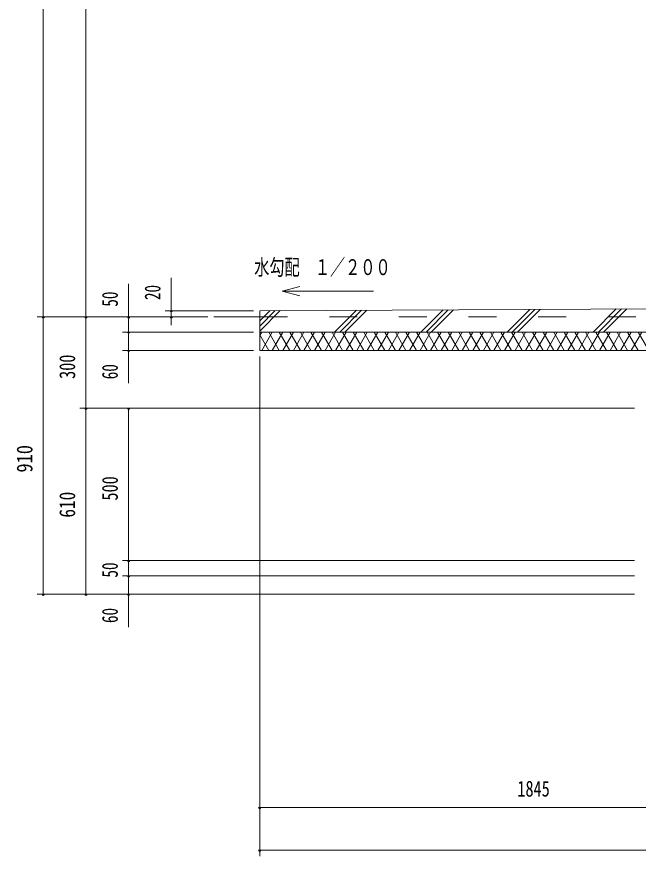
# Model space of a CAD drawing. Units: millimetres, scale not verified. Extents: x -31992 to 32005, y -14700 to 14700.
# Drawn here: x 12006 to 19143, y -4662 to 4979 of the extents above; entities that cross this region are included whole.
import ezdxf
from ezdxf.enums import TextEntityAlignment as Align

# ---------------------------------------------------------------- set-up
doc = ezdxf.new("R2010")
doc.units = ezdxf.units.MM
doc.header["$LTSCALE"] = 80
doc.linetypes.add('USER2', pattern=[10, 4, -6])
for name, color, linetype, lineweight in [('0-6_2-02BOLD', 7, 'Continuous', 18), ('0-7_2-12HIDDEN', 3, 'USER2', 18), ('0-A_2-52DIM', 3, 'Continuous', 18), ('0-B_2-62HATCH', 2, 'Continuous', 18)]:
    doc.layers.add(name, color=color, linetype=linetype, lineweight=lineweight)
doc.styles.add('ＭＳ ゴシック', font='')
doc.styles.get('ＭＳ ゴシック').set_extended_font_data('MS Gothic')

msp = doc.modelspace()

# ---------------------------------------------------------------- linework, layer by layer
at = {"layer": '0-6_2-02BOLD'}
for p, q in [((21096.94, 1634.25), (14795.37, 1602.9)), ((14795.37, 1602.9), (14795.37, 1147.9)), ((14795.37, 1532.9), (14270.37, 1532.9)), ((20430.37, 1357.9), (14795.37, 1357.9)), ((20430.37, 1147.9), (14795.37, 1147.9))]:
    msp.add_line(p, q, dxfattribs=at)
at = {"layer": '0-7_2-12HIDDEN'}
msp.add_line((14795.37, 1532.9), (28865.37, 1532.9), dxfattribs=at)
at = {"layer": '0-A_2-52DIM'}
for p, q in [((12310.37, 11395.9), (12310.37, -1652.1)), ((12800.37, -1652.1), (12800.37, 11395.9)), ((13780.37, 1438.97), (13780.37, 1980.9)), ((13290.37, 1910.9), (13290.37, 769.9)), ((15052.39, 1827.81), (15255.23, 1882.16)), ((15052.39, 1827.81), (15255.23, 1773.46)), ((15052.39, 1827.81), (16102.39, 1827.81)), ((14725.37, 1602.9), (13710.37, 1602.9)), ((13794.37, 1602.9), (13766.37, 1602.9)), ((14200.37, 1532.9), (12240.37, 1532.9)), ((12324.37, 1532.9), (12296.37, 1532.9)), ((12814.37, 1532.9), (12786.37, 1532.9)), ((13304.37, 1532.9), (13276.37, 1532.9)), ((13794.37, 1532.9), (13766.37, 1532.9)), ((14725.37, 1357.9), (13220.37, 1357.9)), ((13304.37, 1357.9), (13276.37, 1357.9)), ((14725.37, 1147.9), (13220.37, 1147.9)), ((13304.37, 1147.9), (13276.37, 1147.9)), ((14795.37, 1077.9), (14795.37, -4662.1)), ((19100.37, 482.9), (12730.37, 482.9)), ((12814.37, 482.91), (12786.37, 482.91)), ((13304.37, 482.9), (13276.37, 482.9)), ((13290.37, 482.9), (13290.37, -2030.1)), ((19100.37, -1267.1), (13220.37, -1267.1)), ((13304.37, -1267.1), (13276.37, -1267.1)), ((19100.37, -1442.1), (13220.37, -1442.1)), ((13304.37, -1442.1), (13276.37, -1442.1)), ((19100.37, -1652.1), (12240.37, -1652.1)), ((12324.37, -1652.1), (12296.37, -1652.1)), ((12814.37, -1652.1), (12786.37, -1652.1)), ((13304.37, -1652.1), (13276.37, -1652.1)), ((14809.37, -4102.1), (14781.37, -4102.1)), ((28865.37, -4102.1), (14795.37, -4102.1)), ((14809.37, -4592.1), (14781.37, -4592.1)), ((14795.37, -4592.1), (28865.37, -4592.1))]:
    msp.add_line(p, q, dxfattribs=at)
for centre in [(13780.37, 1602.9), (12310.37, 1532.9), (12800.37, 1532.9), (13290.37, 1532.9), (13780.37, 1532.9), (13290.37, 1357.9), (13290.37, 1147.9), (12800.37, 482.91), (13290.37, 482.9), (13290.37, -1267.1), (13290.37, -1442.1), (12310.37, -1652.1), (12800.37, -1652.1), (13290.37, -1652.1), (14795.37, -4102.1), (14795.37, -4592.1)]:
    msp.add_arc(centre, 14, 180, 0, dxfattribs=at)
at = {"layer": '0-B_2-62HATCH'}
for p, q in [((14795.37, 1368.15), (15031.3, 1604.08)), ((14795.37, 1427.54), (14971.61, 1603.78)), ((14795.37, 1486.94), (14911.92, 1603.48)), ((15656.28, 1357.9), (15906.81, 1608.43)), ((15715.68, 1357.9), (15966.51, 1608.73)), ((15775.08, 1357.9), (16026.2, 1609.03)), ((16646.23, 1357.9), (16901.71, 1613.38)), ((16705.63, 1357.9), (16961.4, 1613.68)), ((16765.03, 1357.9), (17021.1, 1613.98)), ((17636.18, 1357.9), (17896.61, 1618.33)), ((17695.58, 1357.9), (17956.31, 1618.63)), ((17754.97, 1357.9), (18016, 1618.93)), ((18626.13, 1357.9), (18891.51, 1623.28)), ((18685.52, 1357.9), (18951.2, 1623.58)), ((18744.92, 1357.9), (19010.9, 1623.88)), ((14795.37, 1317.95), (14818.44, 1357.9)), ((14818.44, 1147.9), (14939.68, 1357.9)), ((15020.51, 1147.9), (14899.27, 1357.9)), ((14939.68, 1147.9), (15060.93, 1357.9)), ((15141.76, 1147.9), (15020.51, 1357.9)), ((15060.93, 1147.9), (15182.17, 1357.9)), ((15263, 1147.9), (15141.76, 1357.9)), ((15182.17, 1147.9), (15303.41, 1357.9)), ((15384.24, 1147.9), (15263, 1357.9)), ((15303.41, 1147.9), (15424.66, 1357.9)), ((15505.49, 1147.9), (15384.25, 1357.9)), ((15424.66, 1147.9), (15545.91, 1357.9)), ((15626.73, 1147.9), (15505.49, 1357.9)), ((15545.91, 1147.9), (15667.14, 1357.9)), ((15747.97, 1147.9), (15626.73, 1357.9)), ((15667.14, 1147.9), (15788.39, 1357.9)), ((15869.22, 1147.9), (15747.98, 1357.9)), ((15788.39, 1147.9), (15909.64, 1357.9)), ((15990.46, 1147.9), (15869.22, 1357.9)), ((15909.64, 1147.9), (16030.88, 1357.9)), ((16111.71, 1147.9), (15990.46, 1357.9)), ((16030.88, 1147.9), (16152.12, 1357.9)), ((16232.95, 1147.9), (16111.71, 1357.9)), ((16152.12, 1147.9), (16273.36, 1357.9)), ((16354.19, 1147.9), (16232.96, 1357.9)), ((16273.36, 1147.9), (16394.61, 1357.9)), ((16475.44, 1147.9), (16354.19, 1357.9)), ((16394.61, 1147.9), (16515.85, 1357.9)), ((16596.68, 1147.9), (16475.44, 1357.9)), ((16515.85, 1147.9), (16637.1, 1357.9)), ((16717.93, 1147.9), (16596.68, 1357.9)), ((16637.1, 1147.9), (16758.34, 1357.9)), ((16839.17, 1147.9), (16717.93, 1357.9)), ((16758.34, 1147.9), (16879.59, 1357.9)), ((16960.41, 1147.9), (16839.17, 1357.9)), ((16879.59, 1147.9), (17000.83, 1357.9)), ((17081.66, 1147.9), (16960.41, 1357.9)), ((17000.83, 1147.9), (17122.07, 1357.9)), ((17202.9, 1147.9), (17081.66, 1357.9)), ((17122.07, 1147.9), (17243.32, 1357.9)), ((17324.14, 1147.9), (17202.91, 1357.9)), ((17243.32, 1147.9), (17364.56, 1357.9)), ((17445.39, 1147.9), (17324.14, 1357.9)), ((17364.56, 1147.9), (17485.8, 1357.9)), ((17566.64, 1147.9), (17445.39, 1357.9)), ((17485.8, 1147.9), (17607.04, 1357.9)), ((17687.87, 1147.9), (17566.64, 1357.9)), ((17607.05, 1147.9), (17728.29, 1357.9)), ((17809.12, 1147.9), (17687.87, 1357.9)), ((17728.29, 1147.9), (17849.53, 1357.9)), ((17930.36, 1147.9), (17809.12, 1357.9)), ((17849.53, 1147.9), (17970.78, 1357.9)), ((18051.61, 1147.9), (17930.36, 1357.9)), ((17970.78, 1147.9), (18092.02, 1357.9)), ((18172.85, 1147.9), (18051.61, 1357.9)), ((18092.02, 1147.9), (18213.27, 1357.9)), ((18294.09, 1147.9), (18172.85, 1357.9)), ((18213.27, 1147.9), (18334.51, 1357.9)), ((18415.34, 1147.9), (18294.09, 1357.9)), ((18334.51, 1147.9), (18455.75, 1357.9)), ((18536.58, 1147.9), (18415.34, 1357.9)), ((18455.75, 1147.9), (18577, 1357.9)), ((18657.82, 1147.9), (18536.58, 1357.9)), ((18577, 1147.9), (18698.24, 1357.9)), ((18779.07, 1147.9), (18657.83, 1357.9)), ((18698.24, 1147.9), (18819.49, 1357.9)), ((18900.32, 1147.9), (18779.07, 1357.9)), ((18819.49, 1147.9), (18940.72, 1357.9)), ((19021.55, 1147.9), (18900.32, 1357.9)), ((18940.72, 1147.9), (19061.97, 1357.9)), ((19142.8, 1147.9), (19021.56, 1357.9)), ((19061.97, 1147.9), (19183.22, 1357.9)), ((19264.04, 1147.9), (19142.8, 1357.9)), ((14899.27, 1147.9), (14795.37, 1327.86))]:
    msp.add_line(p, q, dxfattribs=at)

# ---------------------------------------------------------------- texts
at = {"layer": '0-A_2-52DIM', "color": 7, "style": 'ＭＳ ゴシック'}
for s, width, p in [('水勾配\u3000１／２００', 0.7, (14732.54, 1957.68)), ('1845', 0.75, (17755.01, -4032.1))]:
    msp.add_text(s, height=182.3, dxfattribs=dict(at, width=width)).set_placement(p, align=Align.BOTTOM_LEFT)
for s, width, p in [('20', 0.7, (13710.37, 1725.65)), ('50', 0.7, (13220.37, 1649.5)), ('300', 0.75, (12730.37, 820.16)), ('60', 0.7, (13220.37, 815.94)), ('910', 0.85, (12240.37, -255.69)), ('500', 0.75, (13220.37, -577.52)), ('610', 0.8, (12730.37, -773.42)), ('50', 0.7, (13220.37, -1462)), ('60', 0.7, (13220.37, -1984.06))]:
    msp.add_text(s, height=182.3, rotation=90, dxfattribs=dict(at, width=width)).set_placement(p, align=Align.BOTTOM_LEFT)

doc.saveas('drawing.dxf')
